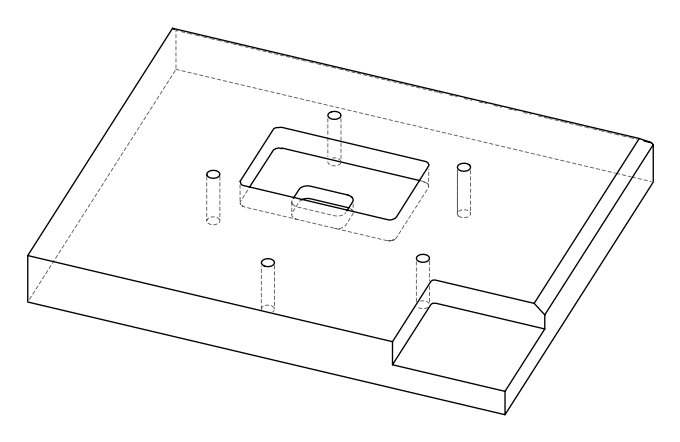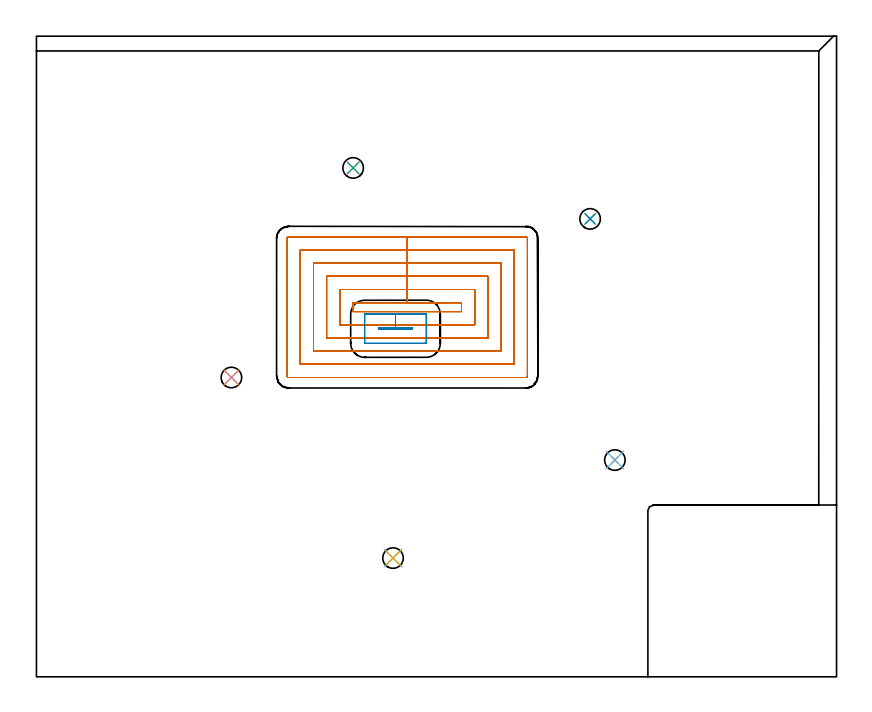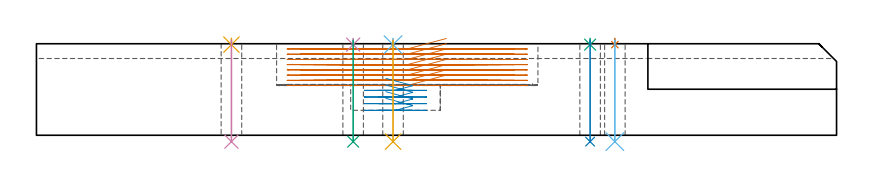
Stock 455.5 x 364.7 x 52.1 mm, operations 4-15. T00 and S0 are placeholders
(PLAN: 15 operations, 5 tool changes, 153.5 min)
(1 AREA_MILL | FG_CHAMFER_SURFACE | UGT0205_001 | 8.66 min | 13915 mm3)
(2 AREA_MILL_1 | FG_CHAMFER_SURFACE_1 | UGT0205_001 | 11.04 min | 15810 mm3)
(3 MILL_CORNER_NOTCH_RECTANGULAR | CORNER_NOTCH_RECTANGULAR | NXT0201_008 | Follow Part, ap 1.5, ae 75% | 102.22 min | 271693 mm3)
(4 MILL_RECTANGULAR_POCKET | POCKET_RECTANGULAR_STRAIGHT | UGT0201_092 | Follow Part, ap 3, ae 75% | 28.61 min | 325054 mm3)
(5 MILL_RECTANGULAR_POCKET_1 | POCKET_RECTANGULAR_STRAIGHT_1 | UGT0201_134 | Follow Part, ap 3.975, ae 75% | 1.65 min | 22591 mm3)
(6 SPOT_DRILL | STEP1HOLE | NXT0321_9005460120000 | 0.03 min | 9 mm3)
(7 SPOT_DRILL_1 | STEP1HOLE_1 | NXT0321_9005460120000 | 0.03 min | 13 mm3)
(8 SPOT_DRILL_2 | STEP1HOLE_2 | NXT0321_9005460120000 | 0.03 min | 10 mm3)
(9 SPOT_DRILL_3 | STEP1HOLE_3 | NXT0321_9005460120000 | 0.03 min | 35 mm3)
(10 SPOT_DRILL_4 | STEP1HOLE_4 | NXT0321_9005460120000 | 0.03 min | 49 mm3)
(11 DRILL_THROUGH_HOLE_INTO_CENTER | STEP1HOLE | NXT0301_088 | 0.23 min | 5556 mm3)
(12 DRILL_THROUGH_HOLE_INTO_CENTER_1 | STEP1HOLE_1 | NXT0301_088 | 0.23 min | 5599 mm3)
(13 DRILL_THROUGH_HOLE_INTO_CENTER_2 | STEP1HOLE_2 | NXT0301_088 | 0.23 min | 5549 mm3)
(14 DRILL_THROUGH_HOLE_INTO_CENTER_3 | STEP1HOLE_3 | NXT0301_088 | 0.23 min | 5589 mm3)
(15 DRILL_THROUGH_HOLE_INTO_CENTER_4 | STEP1HOLE_4 | NXT0301_088 | 0.23 min | 5565 mm3)
(TOOL UGT0205_001 | Chamfer Mill 20 x 3 x 45 deg. | D20 FL50 Z2)
(TOOL NXT0201_008 | ENDMILL 6mm [2P460-0600-NA 1630] | D6 FL26 Z6)
(TOOL UGT0201_092 | End mill 12 mm | D12 R1 FL26 Z4)
(TOOL UGT0201_134 | Carbide End Mill 15.9 | D15.9 FL30 Z4)
(TOOL NXT0321_9005460120000 | NC Spot Drill, 142deg, 12mm, Carbide, Uncoated | D12 PA142 FL30 Z2)
(TOOL NXT0301_088 | Carbide Drill 11.7mm [860.1-1170-035A1-MM 2214] | D11.7 PA140 FL55 Z2)
(OP 4 MILL_RECTANGULAR_POCKET)
G17 G21 G94 G90
T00 M6
G54
G17 G0 G90 X233.399 Y213. S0 M3
G43 Z62.1 H0
Z55.1
G94 G1 X211.1 Z49.125 F250.
X180.2 F500.
Y207.9
X242.
Y213.
X211.1
Y220.5
X172.7
Y200.4
X249.5
Y220.5
X211.1
Y228.
X165.2
Y192.9
X257.
Y228.
X211.1
Y235.5
X157.7
Y185.4
X264.5
Y235.5
X211.1
Y243.
X150.2
Y177.9
X272.
Y243.
X211.1
Y250.5
X143.5
G3 X142.7 Y249.7 R0.8
G1 Y171.2
G3 X143.5 Y170.4 R0.8
G1 X278.7
G3 X279.5 Y171.2 R0.8
G1 Y249.7
G3 X278.7 Y250.5 R0.8
G1 X211.1
X210.1
G0 X233.399 Y213. Z52.125
G1 X211.1 Z46.15 F250.
X180.2 F500.
Y207.9
X242.
Y213.
X211.1
Y220.5
X172.7
Y200.4
X249.5
Y220.5
X211.1
Y228.
X165.2
Y192.9
X257.
Y228.
X211.1
Y235.5
X157.7
Y185.4
X264.5
Y235.5
X211.1
Y243.
X150.2
Y177.9
X272.
Y243.
X211.1
Y250.5
X143.5
G3 X142.7 Y249.7 R0.8
G1 Y171.2
G3 X143.5 Y170.4 R0.8
G1 X278.7
G3 X279.5 Y171.2 R0.8
G1 Y249.7
G3 X278.7 Y250.5 R0.8
G1 X211.1
X210.1
G0 X233.399 Y213. Z49.15
G1 X211.1 Z43.175 F250.
X180.2 F500.
Y207.9
X242.
Y213.
X211.1
Y220.5
X172.7
Y200.4
X249.5
Y220.5
X211.1
Y228.
X165.2
Y192.9
X257.
Y228.
X211.1
Y235.5
X157.7
Y185.4
X264.5
Y235.5
X211.1
Y243.
X150.2
Y177.9
X272.
Y243.
X211.1
Y250.5
X143.5
G3 X142.7 Y249.7 R0.8
G1 Y171.2
G3 X143.5 Y170.4 R0.8
G1 X278.7
G3 X279.5 Y171.2 R0.8
G1 Y249.7
G3 X278.7 Y250.5 R0.8
G1 X211.1
X210.1
G0 X233.399 Y213. Z46.175
G1 X211.1 Z40.2 F250.
X180.2 F500.
Y207.9
X242.
Y213.
X211.1
Y220.5
X172.7
Y200.4
X249.5
Y220.5
X211.1
Y228.
X165.2
Y192.9
X257.
Y228.
X211.1
Y235.5
X157.7
Y185.4
X264.5
Y235.5
X211.1
Y243.
X150.2
Y177.9
X272.
Y243.
X211.1
Y250.5
X143.5
G3 X142.7 Y249.7 R0.8
G1 Y171.2
G3 X143.5 Y170.4 R0.8
G1 X278.7
G3 X279.5 Y171.2 R0.8
G1 Y249.7
G3 X278.7 Y250.5 R0.8
G1 X211.1
X210.1
G0 X233.399 Y213. Z43.2
G1 X211.1 Z37.225 F250.
X180.2 F500.
Y207.9
X242.
Y213.
X211.1
Y220.5
X172.7
Y200.4
X249.5
Y220.5
X211.1
Y228.
X165.2
Y192.9
X257.
Y228.
X211.1
Y235.5
X157.7
Y185.4
X264.5
Y235.5
X211.1
Y243.
X150.2
Y177.9
X272.
Y243.
X211.1
Y250.5
X143.5
G3 X142.7 Y249.7 R0.8
G1 Y171.2
G3 X143.5 Y170.4 R0.8
G1 X278.7
G3 X279.5 Y171.2 R0.8
G1 Y249.7
G3 X278.7 Y250.5 R0.8
G1 X211.1
X210.1
G0 X233.399 Y213. Z40.225
G1 X211.1 Z34.25 F250.
X180.2 F500.
Y207.9
X242.
Y213.
X211.1
Y220.5
X172.7
Y200.4
X249.5
Y220.5
X211.1
Y228.
X165.2
Y192.9
X257.
Y228.
X211.1
Y235.5
X157.7
Y185.4
X264.5
Y235.5
X211.1
Y243.
X150.2
Y177.9
X272.
Y243.
X211.1
Y250.5
X143.5
G3 X142.7 Y249.7 R0.8
G1 Y171.2
G3 X143.5 Y170.4 R0.8
G1 X278.7
G3 X279.5 Y171.2 R0.8
G1 Y249.7
G3 X278.7 Y250.5 R0.8
G1 X211.1
X210.1
G0 X233.399 Y213. Z37.25
G1 X211.1 Z31.275 F250.
X180.2 F500.
Y207.9
X242.
Y213.
X211.1
Y220.5
X172.7
Y200.4
X249.5
Y220.5
X211.1
Y228.
X165.2
Y192.9
X257.
Y228.
X211.1
Y235.5
X157.7
Y185.4
X264.5
Y235.5
X211.1
Y243.
X150.2
Y177.9
X272.
Y243.
X211.1
Y250.5
X143.5
G3 X142.7 Y249.7 R0.8
G1 Y171.2
G3 X143.5 Y170.4 R0.8
G1 X278.7
G3 X279.5 Y171.2 R0.8
G1 Y249.7
G3 X278.7 Y250.5 R0.8
G1 X211.1
X210.1
G0 X233.399 Y213. Z34.275
G1 X211.1 Z28.3 F250.
X180.2 F500.
Y207.9
X242.
Y213.
X211.1
Y220.5
X172.7
Y200.4
X249.5
Y220.5
X211.1
Y228.
X165.2
Y192.9
X257.
Y228.
X211.1
Y235.5
X157.7
Y185.4
X264.5
Y235.5
X211.1
Y243.
X150.2
Y177.9
X272.
Y243.
X211.1
Y250.5
X143.5
G3 X142.7 Y249.7 R0.8
G1 Y171.2
G3 X143.5 Y170.4 R0.8
G1 X278.7
G3 X279.5 Y171.2 R0.8
G1 Y249.7
G3 X278.7 Y250.5 R0.8
G1 X211.1
X210.1
G0 Z62.1
M5
M2
(OP 5 MILL_RECTANGULAR_POCKET_1)
G17 G21 G94 G90
T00 M6
G54
G17 G0 G90 X198.959 Y197.8 S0 M3
G43 Z62.1 H0
Z32.36
G94 G1 X214. Z28.33 F250.
Y198.5 Z28.142
X204.4 Z25.57
X194.8 F500.
Y197.8
X214.
Y198.5
X204.4
Y206.45
X186.9
X186.87 Y206.452
X186.848 Y206.43
X186.85 Y206.4
Y189.9
X186.848 Y189.87
X186.87 Y189.848
X186.9 Y189.85
X221.9
X221.93 Y189.848
X221.952 Y189.87
X221.95 Y189.9
Y206.4
X221.952 Y206.43
X221.93 Y206.452
X221.9 Y206.45
X204.4
X203.4
G0 X198.959 Y197.8 Z28.57
G1 X214. Z24.54 F250.
Y198.5 Z24.352
X204.4 Z21.78
X194.8 F500.
Y197.8
X214.
Y198.5
X204.4
Y206.45
X186.9
X186.87 Y206.452
X186.848 Y206.43
X186.85 Y206.4
Y189.9
X186.848 Y189.87
X186.87 Y189.848
X186.9 Y189.85
X221.9
X221.93 Y189.848
X221.952 Y189.87
X221.95 Y189.9
Y206.4
X221.952 Y206.43
X221.93 Y206.452
X221.9 Y206.45
X204.4
X203.4
G0 X198.959 Y197.8 Z24.78
G1 X214. Z20.75 F250.
Y198.5 Z20.562
X204.4 Z17.99
X194.8 F500.
Y197.8
X214.
Y198.5
X204.4
Y206.45
X186.9
X186.87 Y206.452
X186.848 Y206.43
X186.85 Y206.4
Y189.9
X186.848 Y189.87
X186.87 Y189.848
X186.9 Y189.85
X221.9
X221.93 Y189.848
X221.952 Y189.87
X221.95 Y189.9
Y206.4
X221.952 Y206.43
X221.93 Y206.452
X221.9 Y206.45
X204.4
X203.4
G0 X198.959 Y197.8 Z20.99
G1 X214. Z16.96 F250.
Y198.5 Z16.772
X204.4 Z14.2
X194.8 F500.
Y197.8
X214.
Y198.5
X204.4
Y206.45
X186.9
X186.87 Y206.452
X186.848 Y206.43
X186.85 Y206.4
Y189.9
X186.848 Y189.87
X186.87 Y189.848
X186.9 Y189.85
X221.9
X221.93 Y189.848
X221.952 Y189.87
X221.95 Y189.9
Y206.4
X221.952 Y206.43
X221.93 Y206.452
X221.9 Y206.45
X204.4
X203.4
G0 Z62.1
M5
M2
(OP 6 SPOT_DRILL)
G17 G21 G94 G90
T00 M6
G54
G17 G0 G90 X315.2 Y260.7 S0 M3
G43 Z62.1 H0
G94 G81 G98 Z51.596 F250. R55.1
G80
M5
M2
(OP 7 SPOT_DRILL_1)
G17 G21 G94 G90
T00 M6
G54
G17 G0 G90 X180.3 Y289.7 S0 M3
G43 Z62.1 H0
G94 G81 G98 Z51.596 F250. R55.1
G80
M5
M2
(OP 8 SPOT_DRILL_2)
G17 G21 G94 G90
T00 M6
G54
G17 G0 G90 X111. Y170.4 S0 M3
G43 Z62.1 H0
G94 G81 G98 Z51.596 F250. R55.1
G80
M5
M2
(OP 9 SPOT_DRILL_3)
G17 G21 G94 G90
T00 M6
G54
G17 G0 G90 X203. Y67.6 S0 M3
G43 Z62.1 H0
G94 G81 G98 Z51.596 F250. R55.1
G80
M5
M2
(OP 10 SPOT_DRILL_4)
G17 G21 G94 G90
T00 M6
G54
G17 G0 G90 X329.3 Y123.4 S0 M3
G43 Z62.1 H0
G94 G81 G98 Z51.596 F250. R55.1
G80
M5
M2
(OP 11 DRILL_THROUGH_HOLE_INTO_CENTER)
G17 G21 G94 G90
T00 M6
G54
G17 G0 G90 X315.2 Y260.7 S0 M3
G43 Z62.1 H1
G94 G73 G98 Z-3.629 F250. Q11.146 R54.1
G80
M5
M2
(OP 12 DRILL_THROUGH_HOLE_INTO_CENTER_1)
G17 G21 G94 G90
T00 M6
G54
G17 G0 G90 X180.3 Y289.7 S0 M3
G43 Z62.1 H1
G94 G73 G98 Z-3.629 F250. Q11.146 R54.1
G80
M5
M2
(OP 13 DRILL_THROUGH_HOLE_INTO_CENTER_2)
G17 G21 G94 G90
T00 M6
G54
G17 G0 G90 X111. Y170.4 S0 M3
G43 Z62.1 H1
G94 G73 G98 Z-3.629 F250. Q11.146 R54.1
G80
M5
M2
(OP 14 DRILL_THROUGH_HOLE_INTO_CENTER_3)
G17 G21 G94 G90
T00 M6
G54
G17 G0 G90 X203. Y67.6 S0 M3
G43 Z62.1 H1
G94 G73 G98 Z-3.629 F250. Q11.146 R54.1
G80
M5
M2
(OP 15 DRILL_THROUGH_HOLE_INTO_CENTER_4)
G17 G21 G94 G90
T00 M6
G54
G17 G0 G90 X329.3 Y123.4 S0 M3
G43 Z62.1 H1
G94 G73 G98 Z-3.629 F250. Q11.146 R54.1
G80
M5
M2
